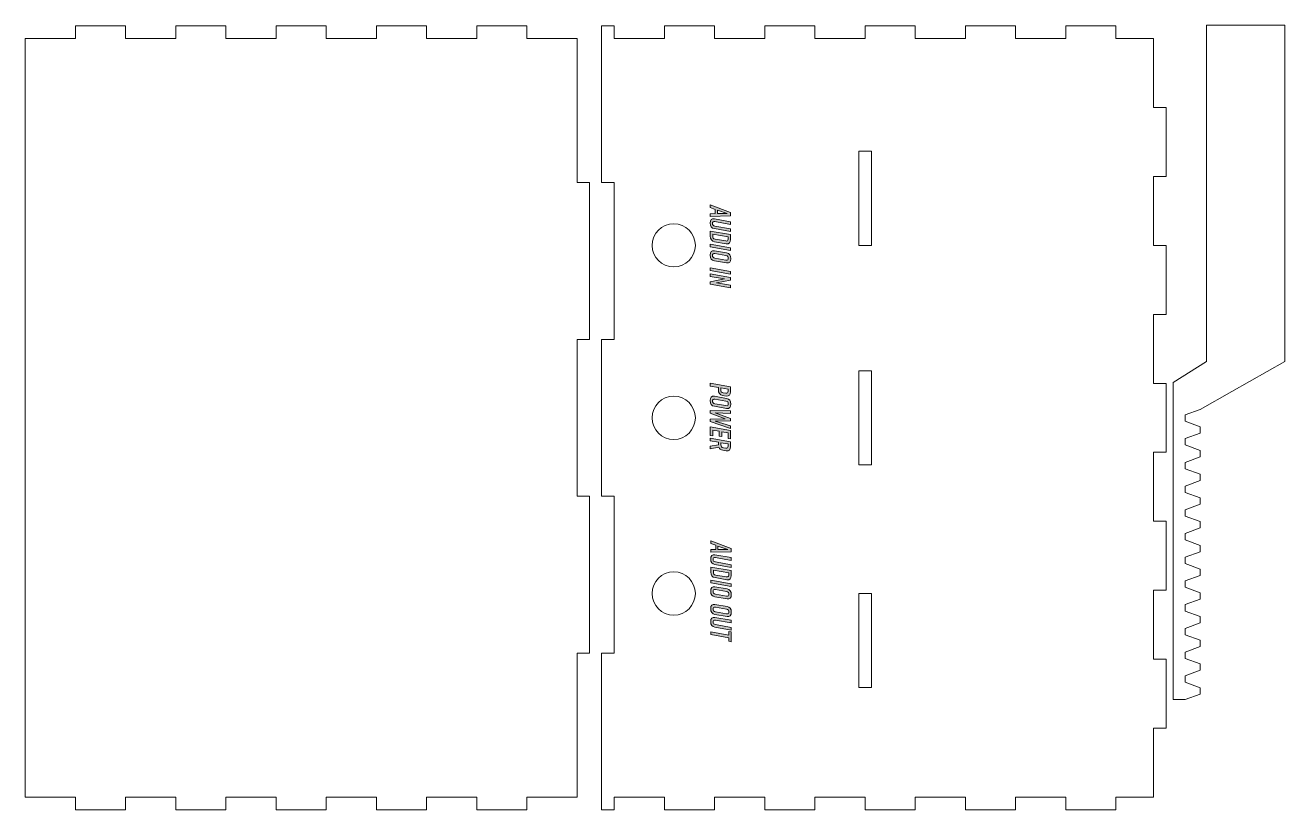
# Model space of a CAD drawing. Header units: millimetres. Extents: x 4 to 406, y -254 to -4.
import ezdxf

# ---------------------------------------------------------------- set-up
doc = ezdxf.new("R2010")
doc.units = ezdxf.units.MM
doc.header["$MEASUREMENT"] = 0
doc.layers.add('Layer 1', color=7, linetype='Continuous', lineweight=0)

# ---------------------------------------------------------------- blocks, each defined once
blk = doc.blocks.new('Block_2')
at = {"layer": 'Layer 1', "color": 12, "lineweight": 9, "true_color": 0xe30613}
for p, q in [((364.1, -7.73), (364.1, -7.73)), ((364.1, -249.73), (364.1, -249.73))]:
    blk.add_line(p, q, dxfattribs=at)
blk.add_lwpolyline([(352.11, -249.73), (364.1, -249.73), (364.1, -227.73), (368.1, -227.73), (368.1, -205.73), (364.1, -205.73), (364.1, -183.73), (368.1, -183.73), (368.1, -161.73), (364.1, -161.73), (364.1, -139.73), (368.1, -139.73), (368.1, -117.73), (368.1, -117.73), (364.1, -117.73), (364.1, -95.73), (368.1, -95.73), (368.1, -73.73), (364.1, -73.73), (364.1, -51.73), (368.1, -51.73), (368.1, -29.73), (364.1, -29.73), (364.1, -7.73), (352.11, -7.73), (352.11, -3.73), (352.1, -3.73), (336.11, -3.73), (336.11, -7.73), (320.11, -7.73), (320.11, -3.73), (304.11, -3.73), (304.11, -7.73), (288.11, -7.73), (288.11, -3.73), (272.11, -3.73), (272.11, -7.73), (256.11, -7.73), (256.11, -3.73), (240.11, -3.73), (240.11, -7.73), (224.11, -7.73), (224.11, -3.73), (208.11, -3.73), (208.11, -7.73), (192.11, -7.73), (192.11, -3.73), (192.1, -3.73), (188.1, -3.73), (188.1, -53.73), (192.1, -53.73), (192.1, -103.73), (188.1, -103.73), (188.1, -153.73), (192.1, -153.73), (192.1, -203.73), (188.1, -203.73), (188.1, -253.73), (192.11, -253.73), (192.11, -249.73), (208.11, -249.73), (208.11, -253.73), (224.11, -253.73), (224.11, -249.73), (240.11, -249.73), (240.11, -253.73), (256.11, -253.73), (256.11, -249.73), (272.11, -249.73), (272.11, -253.73), (288.11, -253.73), (288.11, -249.73), (304.11, -249.73), (304.11, -253.73), (320.11, -253.73), (320.11, -249.73), (336.11, -249.73), (336.11, -253.73), (352.1, -253.73), (352.11, -253.73)], close=True, dxfattribs=at)
blk = doc.blocks.new('Block_1')
at = {"layer": 'Layer 1', "color": 12, "lineweight": 9, "true_color": 0xe30613}
for points in [[(270.12, -73.73), (270.12, -43.73), (274.12, -43.73), (274.12, -73.73)], [(270.12, -143.73), (270.12, -113.73), (274.12, -113.73), (274.12, -143.73)], [(270.12, -214.76), (270.12, -184.76), (274.12, -184.76), (274.12, -214.76)]]:
    blk.add_lwpolyline(points, close=True, dxfattribs=at)
at = {"layer": 'Layer 1'}
blk.add_blockref('Block_2', (0, 0), dxfattribs=at)
blk = doc.blocks.new('Block_3')
at = {"layer": 'Layer 1', "true_color": 0x1d1d1b, "transparency": 33554687}
h = blk.add_hatch(color=250, dxfattribs=at)
h.dxf.hatch_style = 2
edge = h.paths.add_edge_path()
edge.add_spline(control_points=[(227.67, -120.88), (228.24, -120.98), (228.43, -120.76), (228.43, -120.27), (228.43, -120.27), (228.43, -119.57), (228.43, -119.57), (228.43, -119.57), (226.1, -119.16), (226.1, -119.16), (226.1, -119.16), (226.1, -119.87), (226.1, -119.87), (226.1, -120.35), (226.29, -120.64), (226.85, -120.74), (226.85, -120.74), (227.67, -120.88), (227.67, -120.88)], knot_values=[0, 0, 0, 0, 1, 1, 1, 2, 2, 2, 3, 3, 3, 4, 4, 4, 5, 5, 5, 6, 6, 6, 6], degree=3, periodic=0)
edge = h.paths.add_edge_path()
edge.add_spline(control_points=[(227.83, -121.77), (227.83, -121.77), (226.69, -121.58), (226.69, -121.58), (225.74, -121.4), (225.33, -120.83), (225.33, -119.77), (225.33, -119.77), (225.33, -119.03), (225.33, -119.03), (225.33, -119.03), (222.77, -118.58), (222.77, -118.58), (222.77, -118.58), (222.77, -117.71), (222.77, -117.71), (222.77, -117.71), (229.19, -118.84), (229.19, -118.84), (229.19, -118.84), (229.19, -120.45), (229.19, -120.45), (229.19, -121.33), (228.78, -121.94), (227.83, -121.77)], knot_values=[0, 0, 0, 0, 1, 1, 1, 2, 2, 2, 3, 3, 3, 4, 4, 4, 5, 5, 5, 6, 6, 6, 7, 7, 7, 8, 8, 8, 8], degree=3, periodic=0)
h = blk.add_hatch(color=250, dxfattribs=at)
h.dxf.hatch_style = 2
edge = h.paths.add_edge_path()
edge.add_spline(control_points=[(223.46, -123.36), (223.46, -123.83), (223.65, -124.12), (224.22, -124.22), (224.22, -124.22), (227.74, -124.84), (227.74, -124.84), (228.31, -124.93), (228.5, -124.72), (228.5, -124.24), (228.5, -123.76), (228.31, -123.47), (227.74, -123.37), (227.74, -123.37), (224.22, -122.75), (224.22, -122.75), (223.65, -122.65), (223.46, -122.87), (223.46, -123.36)], knot_values=[0, 0, 0, 0, 1, 1, 1, 2, 2, 2, 3, 3, 3, 4, 4, 4, 5, 5, 5, 6, 6, 6, 6], degree=3, periodic=0)
edge = h.paths.add_edge_path()
edge.add_spline(control_points=[(229.26, -124.34), (229.26, -124.34), (229.26, -124.41), (229.26, -124.41), (229.26, -125.29), (228.85, -125.9), (227.91, -125.73), (227.91, -125.73), (224.05, -125.05), (224.05, -125.05), (223.11, -124.89), (222.7, -124.32), (222.7, -123.25), (222.7, -123.25), (222.7, -123.18), (222.7, -123.18), (222.7, -122.3), (223.11, -121.69), (224.05, -121.86), (224.05, -121.86), (227.91, -122.54), (227.91, -122.54), (228.86, -122.7), (229.26, -123.27), (229.26, -124.34)], knot_values=[0, 0, 0, 0, 1, 1, 1, 2, 2, 2, 3, 3, 3, 4, 4, 4, 5, 5, 5, 6, 6, 6, 7, 7, 7, 8, 8, 8, 8], degree=3, periodic=0)
h = blk.add_hatch(color=250, dxfattribs=at)
h.dxf.hatch_style = 2
edge = h.paths.add_edge_path()
edge.add_spline(control_points=[(222.77, -129.95), (222.77, -129.95), (222.77, -129.13), (222.77, -129.13), (222.77, -129.13), (227.55, -129.05), (227.55, -129.05), (227.55, -129.05), (222.77, -127.27), (222.77, -127.27), (222.77, -127.27), (222.77, -126.43), (222.77, -126.43), (222.77, -126.43), (229.19, -126.52), (229.19, -126.52), (229.19, -126.52), (229.19, -127.35), (229.19, -127.35), (229.19, -127.35), (224.31, -127.14), (224.31, -127.14), (224.31, -127.14), (229.19, -128.92), (229.19, -128.92), (229.19, -128.92), (229.19, -129.71), (229.19, -129.71), (229.19, -129.71), (224.31, -129.78), (224.31, -129.78), (224.31, -129.78), (229.19, -131.28), (229.19, -131.28), (229.19, -131.28), (229.19, -132.12), (229.19, -132.12), (229.19, -132.12), (222.77, -129.95), (222.77, -129.95)], knot_values=[0, 0, 0, 0, 1, 1, 1, 2, 2, 2, 3, 3, 3, 4, 4, 4, 5, 5, 5, 6, 6, 6, 7, 7, 7, 8, 8, 8, 9, 9, 9, 10, 10, 10, 11, 11, 11, 12, 12, 12, 13, 13, 13, 13], degree=3, periodic=0)
h = blk.add_hatch(color=250, dxfattribs=at)
h.dxf.hatch_style = 2
edge = h.paths.add_edge_path()
edge.add_spline(control_points=[(222.77, -131.65), (222.77, -131.65), (229.19, -132.78), (229.19, -132.78), (229.19, -132.78), (229.19, -135.48), (229.19, -135.48), (229.19, -135.48), (228.43, -135.35), (228.43, -135.35), (228.43, -135.35), (228.43, -133.5), (228.43, -133.5), (228.43, -133.5), (226.41, -133.15), (226.41, -133.15), (226.41, -133.15), (226.41, -134.71), (226.41, -134.71), (226.41, -134.71), (225.64, -134.58), (225.64, -134.58), (225.64, -134.58), (225.64, -133.01), (225.64, -133.01), (225.64, -133.01), (223.53, -132.65), (223.53, -132.65), (223.53, -132.65), (223.53, -134.52), (223.53, -134.52), (223.53, -134.52), (222.77, -134.38), (222.77, -134.38), (222.77, -134.38), (222.77, -131.65), (222.77, -131.65)], knot_values=[0, 0, 0, 0, 1, 1, 1, 2, 2, 2, 3, 3, 3, 4, 4, 4, 5, 5, 5, 6, 6, 6, 7, 7, 7, 8, 8, 8, 9, 9, 9, 10, 10, 10, 11, 11, 11, 12, 12, 12, 12], degree=3, periodic=0)
h = blk.add_hatch(color=250, dxfattribs=at)
h.dxf.hatch_style = 2
edge = h.paths.add_edge_path()
edge.add_spline(control_points=[(228.43, -137.77), (228.43, -137.77), (228.43, -137.07), (228.43, -137.07), (228.43, -137.07), (226.15, -136.67), (226.15, -136.67), (226.15, -136.67), (226.15, -137.38), (226.15, -137.38), (226.15, -137.87), (226.35, -138.15), (226.92, -138.25), (226.92, -138.25), (227.67, -138.38), (227.67, -138.38), (228.24, -138.48), (228.43, -138.26), (228.43, -137.77)], knot_values=[0, 0, 0, 0, 1, 1, 1, 2, 2, 2, 3, 3, 3, 4, 4, 4, 5, 5, 5, 6, 6, 6, 6], degree=3, periodic=0)
edge = h.paths.add_edge_path()
edge.add_spline(control_points=[(227.83, -139.27), (227.83, -139.27), (226.76, -139.09), (226.76, -139.09), (226.1, -138.97), (225.7, -138.65), (225.52, -138.11), (225.52, -138.11), (222.77, -138.6), (222.77, -138.6), (222.77, -138.6), (222.77, -137.74), (222.77, -137.74), (222.77, -137.74), (225.4, -137.31), (225.4, -137.31), (225.4, -137.31), (225.4, -137.28), (225.4, -137.28), (225.4, -137.28), (225.4, -136.54), (225.4, -136.54), (225.4, -136.54), (222.77, -136.08), (222.77, -136.08), (222.77, -136.08), (222.77, -135.22), (222.77, -135.22), (222.77, -135.22), (229.19, -136.34), (229.19, -136.34), (229.19, -136.34), (229.19, -137.95), (229.19, -137.95), (229.19, -138.83), (228.78, -139.44), (227.83, -139.27)], knot_values=[0, 0, 0, 0, 1, 1, 1, 2, 2, 2, 3, 3, 3, 4, 4, 4, 5, 5, 5, 6, 6, 6, 7, 7, 7, 8, 8, 8, 9, 9, 9, 10, 10, 10, 11, 11, 11, 12, 12, 12, 12], degree=3, periodic=0)
at = {"layer": 'Layer 1'}
for points, knots in [([(227.83, -121.77), (227.83, -121.77), (226.69, -121.58), (226.69, -121.58), (225.74, -121.4), (225.33, -120.83), (225.33, -119.77), (225.33, -119.77), (225.33, -119.03), (225.33, -119.03), (225.33, -119.03), (222.77, -118.58), (222.77, -118.58), (222.77, -118.58), (222.77, -117.71), (222.77, -117.71), (222.77, -117.71), (229.19, -118.84), (229.19, -118.84), (229.19, -118.84), (229.19, -120.45), (229.19, -120.45), (229.19, -121.33), (228.78, -121.94), (227.83, -121.77)], [0, 0, 0, 0, 1, 1, 1, 2, 2, 2, 3, 3, 3, 4, 4, 4, 5, 5, 5, 6, 6, 6, 7, 7, 7, 8, 8, 8, 8]), ([(227.67, -120.88), (228.24, -120.98), (228.43, -120.76), (228.43, -120.27), (228.43, -120.27), (228.43, -119.57), (228.43, -119.57), (228.43, -119.57), (226.1, -119.16), (226.1, -119.16), (226.1, -119.16), (226.1, -119.87), (226.1, -119.87), (226.1, -120.35), (226.29, -120.64), (226.85, -120.74), (226.85, -120.74), (227.67, -120.88), (227.67, -120.88)], [0, 0, 0, 0, 1, 1, 1, 2, 2, 2, 3, 3, 3, 4, 4, 4, 5, 5, 5, 6, 6, 6, 6]), ([(229.26, -124.34), (229.26, -124.34), (229.26, -124.41), (229.26, -124.41), (229.26, -125.29), (228.85, -125.9), (227.91, -125.73), (227.91, -125.73), (224.05, -125.05), (224.05, -125.05), (223.11, -124.89), (222.7, -124.32), (222.7, -123.25), (222.7, -123.25), (222.7, -123.18), (222.7, -123.18), (222.7, -122.3), (223.11, -121.69), (224.05, -121.86), (224.05, -121.86), (227.91, -122.54), (227.91, -122.54), (228.86, -122.7), (229.26, -123.27), (229.26, -124.34)], [0, 0, 0, 0, 1, 1, 1, 2, 2, 2, 3, 3, 3, 4, 4, 4, 5, 5, 5, 6, 6, 6, 7, 7, 7, 8, 8, 8, 8]), ([(223.46, -123.36), (223.46, -123.83), (223.65, -124.12), (224.22, -124.22), (224.22, -124.22), (227.74, -124.84), (227.74, -124.84), (228.31, -124.93), (228.5, -124.72), (228.5, -124.24), (228.5, -123.76), (228.31, -123.47), (227.74, -123.37), (227.74, -123.37), (224.22, -122.75), (224.22, -122.75), (223.65, -122.65), (223.46, -122.87), (223.46, -123.36)], [0, 0, 0, 0, 1, 1, 1, 2, 2, 2, 3, 3, 3, 4, 4, 4, 5, 5, 5, 6, 6, 6, 6]), ([(222.77, -129.95), (222.77, -129.95), (222.77, -129.13), (222.77, -129.13), (222.77, -129.13), (227.55, -129.05), (227.55, -129.05), (227.55, -129.05), (222.77, -127.27), (222.77, -127.27), (222.77, -127.27), (222.77, -126.43), (222.77, -126.43), (222.77, -126.43), (229.19, -126.52), (229.19, -126.52), (229.19, -126.52), (229.19, -127.35), (229.19, -127.35), (229.19, -127.35), (224.31, -127.14), (224.31, -127.14), (224.31, -127.14), (229.19, -128.92), (229.19, -128.92), (229.19, -128.92), (229.19, -129.71), (229.19, -129.71), (229.19, -129.71), (224.31, -129.78), (224.31, -129.78), (224.31, -129.78), (229.19, -131.28), (229.19, -131.28), (229.19, -131.28), (229.19, -132.12), (229.19, -132.12), (229.19, -132.12), (222.77, -129.95), (222.77, -129.95)], [0, 0, 0, 0, 1, 1, 1, 2, 2, 2, 3, 3, 3, 4, 4, 4, 5, 5, 5, 6, 6, 6, 7, 7, 7, 8, 8, 8, 9, 9, 9, 10, 10, 10, 11, 11, 11, 12, 12, 12, 13, 13, 13, 13]), ([(222.77, -131.65), (222.77, -131.65), (229.19, -132.78), (229.19, -132.78), (229.19, -132.78), (229.19, -135.48), (229.19, -135.48), (229.19, -135.48), (228.43, -135.35), (228.43, -135.35), (228.43, -135.35), (228.43, -133.5), (228.43, -133.5), (228.43, -133.5), (226.41, -133.15), (226.41, -133.15), (226.41, -133.15), (226.41, -134.71), (226.41, -134.71), (226.41, -134.71), (225.64, -134.58), (225.64, -134.58), (225.64, -134.58), (225.64, -133.01), (225.64, -133.01), (225.64, -133.01), (223.53, -132.65), (223.53, -132.65), (223.53, -132.65), (223.53, -134.52), (223.53, -134.52), (223.53, -134.52), (222.77, -134.38), (222.77, -134.38), (222.77, -134.38), (222.77, -131.65), (222.77, -131.65)], [0, 0, 0, 0, 1, 1, 1, 2, 2, 2, 3, 3, 3, 4, 4, 4, 5, 5, 5, 6, 6, 6, 7, 7, 7, 8, 8, 8, 9, 9, 9, 10, 10, 10, 11, 11, 11, 12, 12, 12, 12]), ([(227.83, -139.27), (227.83, -139.27), (226.76, -139.09), (226.76, -139.09), (226.1, -138.97), (225.7, -138.65), (225.52, -138.11), (225.52, -138.11), (222.77, -138.6), (222.77, -138.6), (222.77, -138.6), (222.77, -137.74), (222.77, -137.74), (222.77, -137.74), (225.4, -137.31), (225.4, -137.31), (225.4, -137.31), (225.4, -137.28), (225.4, -137.28), (225.4, -137.28), (225.4, -136.54), (225.4, -136.54), (225.4, -136.54), (222.77, -136.08), (222.77, -136.08), (222.77, -136.08), (222.77, -135.22), (222.77, -135.22), (222.77, -135.22), (229.19, -136.34), (229.19, -136.34), (229.19, -136.34), (229.19, -137.95), (229.19, -137.95), (229.19, -138.83), (228.78, -139.44), (227.83, -139.27)], [0, 0, 0, 0, 1, 1, 1, 2, 2, 2, 3, 3, 3, 4, 4, 4, 5, 5, 5, 6, 6, 6, 7, 7, 7, 8, 8, 8, 9, 9, 9, 10, 10, 10, 11, 11, 11, 12, 12, 12, 12]), ([(228.43, -137.77), (228.43, -137.77), (228.43, -137.07), (228.43, -137.07), (228.43, -137.07), (226.15, -136.67), (226.15, -136.67), (226.15, -136.67), (226.15, -137.38), (226.15, -137.38), (226.15, -137.87), (226.35, -138.15), (226.92, -138.25), (226.92, -138.25), (227.67, -138.38), (227.67, -138.38), (228.24, -138.48), (228.43, -138.26), (228.43, -137.77)], [0, 0, 0, 0, 1, 1, 1, 2, 2, 2, 3, 3, 3, 4, 4, 4, 5, 5, 5, 6, 6, 6, 6])]:
    blk.add_open_spline(points, degree=3, knots=knots, dxfattribs=at)
blk = doc.blocks.new('Block_4')
at = {"layer": 'Layer 1', "true_color": 0x1d1d1b, "transparency": 33554687}
h = blk.add_hatch(color=250, dxfattribs=at)
h.dxf.hatch_style = 2
edge = h.paths.add_edge_path()
edge.add_spline(control_points=[(225.01, -63.62), (225.01, -63.62), (228.11, -63.6), (228.11, -63.6), (228.11, -63.6), (225.01, -62.5), (225.01, -62.5), (225.01, -62.5), (225.01, -63.62), (225.01, -63.62)], knot_values=[0, 0, 0, 0, 1, 1, 1, 2, 2, 2, 3, 3, 3, 3], degree=3, periodic=0)
edge = h.paths.add_edge_path()
edge.add_spline(control_points=[(224.28, -63.62), (224.28, -63.62), (224.28, -62.25), (224.28, -62.25), (224.28, -62.25), (222.77, -61.7), (222.77, -61.7), (222.77, -61.7), (222.77, -60.85), (222.77, -60.85), (222.77, -60.85), (229.19, -63.25), (229.19, -63.25), (229.19, -63.25), (229.19, -64.32), (229.19, -64.32), (229.19, -64.32), (222.77, -64.48), (222.77, -64.48), (222.77, -64.48), (222.77, -63.63), (222.77, -63.63), (222.77, -63.63), (224.28, -63.62), (224.28, -63.62)], knot_values=[0, 0, 0, 0, 1, 1, 1, 2, 2, 2, 3, 3, 3, 4, 4, 4, 5, 5, 5, 6, 6, 6, 7, 7, 7, 8, 8, 8, 8], degree=3, periodic=0)
h = blk.add_hatch(color=250, dxfattribs=at)
h.dxf.hatch_style = 2
edge = h.paths.add_edge_path()
edge.add_spline(control_points=[(224.05, -68.4), (223.09, -68.23), (222.7, -67.68), (222.7, -66.62), (222.7, -66.62), (222.7, -66.58), (222.7, -66.58), (222.7, -65.7), (223.08, -65.1), (224.05, -65.28), (224.05, -65.28), (229.19, -66.18), (229.19, -66.18), (229.19, -66.18), (229.19, -67.04), (229.19, -67.04), (229.19, -67.04), (224.22, -66.17), (224.22, -66.17), (223.65, -66.07), (223.46, -66.25), (223.46, -66.74), (223.46, -67.22), (223.65, -67.46), (224.22, -67.57), (224.22, -67.57), (229.19, -68.44), (229.19, -68.44), (229.19, -68.44), (229.19, -69.3), (229.19, -69.3), (229.19, -69.3), (224.05, -68.4), (224.05, -68.4)], knot_values=[0, 0, 0, 0, 1, 1, 1, 2, 2, 2, 3, 3, 3, 4, 4, 4, 5, 5, 5, 6, 6, 6, 7, 7, 7, 8, 8, 8, 9, 9, 9, 10, 10, 10, 11, 11, 11, 11], degree=3, periodic=0)
h = blk.add_hatch(color=250, dxfattribs=at)
h.dxf.hatch_style = 2
edge = h.paths.add_edge_path()
edge.add_spline(control_points=[(228.43, -71.72), (228.43, -71.72), (228.43, -71.03), (228.43, -71.03), (228.43, -71.03), (223.53, -70.18), (223.53, -70.18), (223.53, -70.18), (223.53, -70.87), (223.53, -70.87), (223.53, -71.34), (223.72, -71.63), (224.29, -71.73), (224.29, -71.73), (227.67, -72.33), (227.67, -72.33), (228.24, -72.43), (228.43, -72.21), (228.43, -71.72)], knot_values=[0, 0, 0, 0, 1, 1, 1, 2, 2, 2, 3, 3, 3, 4, 4, 4, 5, 5, 5, 6, 6, 6, 6], degree=3, periodic=0)
edge = h.paths.add_edge_path()
edge.add_spline(control_points=[(227.83, -73.22), (227.83, -73.22), (224.13, -72.56), (224.13, -72.56), (223.18, -72.4), (222.77, -71.83), (222.77, -70.77), (222.77, -70.77), (222.77, -69.18), (222.77, -69.18), (222.77, -69.18), (229.19, -70.31), (229.19, -70.31), (229.19, -70.31), (229.19, -71.89), (229.19, -71.89), (229.19, -72.78), (228.78, -73.39), (227.83, -73.22)], knot_values=[0, 0, 0, 0, 1, 1, 1, 2, 2, 2, 3, 3, 3, 4, 4, 4, 5, 5, 5, 6, 6, 6, 6], degree=3, periodic=0)
h = blk.add_hatch(color=250, dxfattribs=at)
h.dxf.hatch_style = 2
edge = h.paths.add_edge_path()
edge.add_spline(control_points=[(223.46, -76.97), (223.46, -77.44), (223.65, -77.73), (224.22, -77.83), (224.22, -77.83), (227.74, -78.45), (227.74, -78.45), (228.31, -78.54), (228.5, -78.33), (228.5, -77.85), (228.5, -77.37), (228.31, -77.08), (227.74, -76.98), (227.74, -76.98), (224.22, -76.36), (224.22, -76.36), (223.65, -76.26), (223.46, -76.48), (223.46, -76.97)], knot_values=[0, 0, 0, 0, 1, 1, 1, 2, 2, 2, 3, 3, 3, 4, 4, 4, 5, 5, 5, 6, 6, 6, 6], degree=3, periodic=0)
edge = h.paths.add_edge_path()
edge.add_spline(control_points=[(229.26, -77.95), (229.26, -77.95), (229.26, -78.02), (229.26, -78.02), (229.26, -78.9), (228.85, -79.51), (227.91, -79.34), (227.91, -79.34), (224.05, -78.66), (224.05, -78.66), (223.11, -78.5), (222.7, -77.93), (222.7, -76.87), (222.7, -76.87), (222.7, -76.79), (222.7, -76.79), (222.7, -75.91), (223.11, -75.3), (224.05, -75.47), (224.05, -75.47), (227.91, -76.15), (227.91, -76.15), (228.86, -76.32), (229.26, -76.88), (229.26, -77.95)], knot_values=[0, 0, 0, 0, 1, 1, 1, 2, 2, 2, 3, 3, 3, 4, 4, 4, 5, 5, 5, 6, 6, 6, 7, 7, 7, 8, 8, 8, 8], degree=3, periodic=0)
h = blk.add_hatch(color=250, dxfattribs=at)
h.dxf.hatch_style = 2
edge = h.paths.add_edge_path()
edge.add_spline(control_points=[(222.77, -73.35), (222.77, -73.35), (229.19, -74.48), (229.19, -74.48), (229.19, -74.48), (229.19, -75.34), (229.19, -75.34), (229.19, -75.34), (222.77, -74.22), (222.77, -74.22), (222.77, -74.22), (222.77, -73.35), (222.77, -73.35)], knot_values=[0, 0, 0, 0, 1, 1, 1, 2, 2, 2, 3, 3, 3, 4, 4, 4, 4], degree=3, periodic=0)
h = blk.add_hatch(color=250, dxfattribs=at)
h.dxf.hatch_style = 2
edge = h.paths.add_edge_path()
edge.add_spline(control_points=[(222.77, -80.93), (222.77, -80.93), (229.19, -82.06), (229.19, -82.06), (229.19, -82.06), (229.19, -82.92), (229.19, -82.92), (229.19, -82.92), (222.77, -81.79), (222.77, -81.79), (222.77, -81.79), (222.77, -80.93), (222.77, -80.93)], knot_values=[0, 0, 0, 0, 1, 1, 1, 2, 2, 2, 3, 3, 3, 4, 4, 4, 4], degree=3, periodic=0)
h = blk.add_hatch(color=250, dxfattribs=at)
h.dxf.hatch_style = 2
edge = h.paths.add_edge_path()
edge.add_spline(control_points=[(222.77, -82.85), (222.77, -82.85), (229.19, -83.98), (229.19, -83.98), (229.19, -83.98), (229.19, -84.84), (229.19, -84.84), (229.19, -84.84), (224.77, -85.69), (224.77, -85.69), (224.77, -85.69), (229.19, -86.46), (229.19, -86.46), (229.19, -86.46), (229.19, -87.26), (229.19, -87.26), (229.19, -87.26), (222.77, -86.13), (222.77, -86.13), (222.77, -86.13), (222.77, -85.32), (222.77, -85.32), (222.77, -85.32), (227.34, -84.45), (227.34, -84.45), (227.34, -84.45), (222.77, -83.65), (222.77, -83.65), (222.77, -83.65), (222.77, -82.85), (222.77, -82.85)], knot_values=[0, 0, 0, 0, 1, 1, 1, 2, 2, 2, 3, 3, 3, 4, 4, 4, 5, 5, 5, 6, 6, 6, 7, 7, 7, 8, 8, 8, 9, 9, 9, 10, 10, 10, 10], degree=3, periodic=0)
at = {"layer": 'Layer 1'}
for points, knots in [([(224.28, -63.62), (224.28, -63.62), (224.28, -62.25), (224.28, -62.25), (224.28, -62.25), (222.77, -61.7), (222.77, -61.7), (222.77, -61.7), (222.77, -60.85), (222.77, -60.85), (222.77, -60.85), (229.19, -63.25), (229.19, -63.25), (229.19, -63.25), (229.19, -64.32), (229.19, -64.32), (229.19, -64.32), (222.77, -64.48), (222.77, -64.48), (222.77, -64.48), (222.77, -63.63), (222.77, -63.63), (222.77, -63.63), (224.28, -63.62), (224.28, -63.62)], [0, 0, 0, 0, 1, 1, 1, 2, 2, 2, 3, 3, 3, 4, 4, 4, 5, 5, 5, 6, 6, 6, 7, 7, 7, 8, 8, 8, 8]), ([(225.01, -63.62), (225.01, -63.62), (228.11, -63.6), (228.11, -63.6), (228.11, -63.6), (225.01, -62.5), (225.01, -62.5), (225.01, -62.5), (225.01, -63.62), (225.01, -63.62)], [0, 0, 0, 0, 1, 1, 1, 2, 2, 2, 3, 3, 3, 3]), ([(224.05, -68.4), (223.09, -68.23), (222.7, -67.68), (222.7, -66.62), (222.7, -66.62), (222.7, -66.58), (222.7, -66.58), (222.7, -65.7), (223.08, -65.1), (224.05, -65.28), (224.05, -65.28), (229.19, -66.18), (229.19, -66.18), (229.19, -66.18), (229.19, -67.04), (229.19, -67.04), (229.19, -67.04), (224.22, -66.17), (224.22, -66.17), (223.65, -66.07), (223.46, -66.25), (223.46, -66.74), (223.46, -67.22), (223.65, -67.46), (224.22, -67.57), (224.22, -67.57), (229.19, -68.44), (229.19, -68.44), (229.19, -68.44), (229.19, -69.3), (229.19, -69.3), (229.19, -69.3), (224.05, -68.4), (224.05, -68.4)], [0, 0, 0, 0, 1, 1, 1, 2, 2, 2, 3, 3, 3, 4, 4, 4, 5, 5, 5, 6, 6, 6, 7, 7, 7, 8, 8, 8, 9, 9, 9, 10, 10, 10, 11, 11, 11, 11]), ([(227.83, -73.22), (227.83, -73.22), (224.13, -72.56), (224.13, -72.56), (223.18, -72.4), (222.77, -71.83), (222.77, -70.77), (222.77, -70.77), (222.77, -69.18), (222.77, -69.18), (222.77, -69.18), (229.19, -70.31), (229.19, -70.31), (229.19, -70.31), (229.19, -71.89), (229.19, -71.89), (229.19, -72.78), (228.78, -73.39), (227.83, -73.22)], [0, 0, 0, 0, 1, 1, 1, 2, 2, 2, 3, 3, 3, 4, 4, 4, 5, 5, 5, 6, 6, 6, 6]), ([(228.43, -71.72), (228.43, -71.72), (228.43, -71.03), (228.43, -71.03), (228.43, -71.03), (223.53, -70.18), (223.53, -70.18), (223.53, -70.18), (223.53, -70.87), (223.53, -70.87), (223.53, -71.34), (223.72, -71.63), (224.29, -71.73), (224.29, -71.73), (227.67, -72.33), (227.67, -72.33), (228.24, -72.43), (228.43, -72.21), (228.43, -71.72)], [0, 0, 0, 0, 1, 1, 1, 2, 2, 2, 3, 3, 3, 4, 4, 4, 5, 5, 5, 6, 6, 6, 6]), ([(229.26, -77.95), (229.26, -77.95), (229.26, -78.02), (229.26, -78.02), (229.26, -78.9), (228.85, -79.51), (227.91, -79.34), (227.91, -79.34), (224.05, -78.66), (224.05, -78.66), (223.11, -78.5), (222.7, -77.93), (222.7, -76.87), (222.7, -76.87), (222.7, -76.79), (222.7, -76.79), (222.7, -75.91), (223.11, -75.3), (224.05, -75.47), (224.05, -75.47), (227.91, -76.15), (227.91, -76.15), (228.86, -76.32), (229.26, -76.88), (229.26, -77.95)], [0, 0, 0, 0, 1, 1, 1, 2, 2, 2, 3, 3, 3, 4, 4, 4, 5, 5, 5, 6, 6, 6, 7, 7, 7, 8, 8, 8, 8]), ([(222.77, -73.35), (222.77, -73.35), (229.19, -74.48), (229.19, -74.48), (229.19, -74.48), (229.19, -75.34), (229.19, -75.34), (229.19, -75.34), (222.77, -74.22), (222.77, -74.22), (222.77, -74.22), (222.77, -73.35), (222.77, -73.35)], [0, 0, 0, 0, 1, 1, 1, 2, 2, 2, 3, 3, 3, 4, 4, 4, 4]), ([(223.46, -76.97), (223.46, -77.44), (223.65, -77.73), (224.22, -77.83), (224.22, -77.83), (227.74, -78.45), (227.74, -78.45), (228.31, -78.54), (228.5, -78.33), (228.5, -77.85), (228.5, -77.37), (228.31, -77.08), (227.74, -76.98), (227.74, -76.98), (224.22, -76.36), (224.22, -76.36), (223.65, -76.26), (223.46, -76.48), (223.46, -76.97)], [0, 0, 0, 0, 1, 1, 1, 2, 2, 2, 3, 3, 3, 4, 4, 4, 5, 5, 5, 6, 6, 6, 6]), ([(222.77, -80.93), (222.77, -80.93), (229.19, -82.06), (229.19, -82.06), (229.19, -82.06), (229.19, -82.92), (229.19, -82.92), (229.19, -82.92), (222.77, -81.79), (222.77, -81.79), (222.77, -81.79), (222.77, -80.93), (222.77, -80.93)], [0, 0, 0, 0, 1, 1, 1, 2, 2, 2, 3, 3, 3, 4, 4, 4, 4]), ([(222.77, -82.85), (222.77, -82.85), (229.19, -83.98), (229.19, -83.98), (229.19, -83.98), (229.19, -84.84), (229.19, -84.84), (229.19, -84.84), (224.77, -85.69), (224.77, -85.69), (224.77, -85.69), (229.19, -86.46), (229.19, -86.46), (229.19, -86.46), (229.19, -87.26), (229.19, -87.26), (229.19, -87.26), (222.77, -86.13), (222.77, -86.13), (222.77, -86.13), (222.77, -85.32), (222.77, -85.32), (222.77, -85.32), (227.34, -84.45), (227.34, -84.45), (227.34, -84.45), (222.77, -83.65), (222.77, -83.65), (222.77, -83.65), (222.77, -82.85), (222.77, -82.85)], [0, 0, 0, 0, 1, 1, 1, 2, 2, 2, 3, 3, 3, 4, 4, 4, 5, 5, 5, 6, 6, 6, 7, 7, 7, 8, 8, 8, 9, 9, 9, 10, 10, 10, 10])]:
    blk.add_open_spline(points, degree=3, knots=knots, dxfattribs=at)
blk = doc.blocks.new('Block_5')
at = {"layer": 'Layer 1', "true_color": 0x1d1d1b, "transparency": 33554687}
h = blk.add_hatch(color=250, dxfattribs=at)
h.dxf.hatch_style = 2
edge = h.paths.add_edge_path()
edge.add_spline(control_points=[(225.2, -170.76), (225.2, -170.76), (228.3, -170.74), (228.3, -170.74), (228.3, -170.74), (225.2, -169.64), (225.2, -169.64), (225.2, -169.64), (225.2, -170.76), (225.2, -170.76)], knot_values=[0, 0, 0, 0, 1, 1, 1, 2, 2, 2, 3, 3, 3, 3], degree=3, periodic=0)
edge = h.paths.add_edge_path()
edge.add_spline(control_points=[(224.48, -170.76), (224.48, -170.76), (224.48, -169.38), (224.48, -169.38), (224.48, -169.38), (222.96, -168.84), (222.96, -168.84), (222.96, -168.84), (222.96, -167.99), (222.96, -167.99), (222.96, -167.99), (229.39, -170.39), (229.39, -170.39), (229.39, -170.39), (229.39, -171.46), (229.39, -171.46), (229.39, -171.46), (222.96, -171.62), (222.96, -171.62), (222.96, -171.62), (222.96, -170.77), (222.96, -170.77), (222.96, -170.77), (224.48, -170.76), (224.48, -170.76)], knot_values=[0, 0, 0, 0, 1, 1, 1, 2, 2, 2, 3, 3, 3, 4, 4, 4, 5, 5, 5, 6, 6, 6, 7, 7, 7, 8, 8, 8, 8], degree=3, periodic=0)
h = blk.add_hatch(color=250, dxfattribs=at)
h.dxf.hatch_style = 2
edge = h.paths.add_edge_path()
edge.add_spline(control_points=[(224.25, -175.54), (223.29, -175.37), (222.89, -174.82), (222.89, -173.76), (222.89, -173.76), (222.89, -173.72), (222.89, -173.72), (222.89, -172.84), (223.28, -172.24), (224.25, -172.42), (224.25, -172.42), (229.39, -173.32), (229.39, -173.32), (229.39, -173.32), (229.39, -174.18), (229.39, -174.18), (229.39, -174.18), (224.41, -173.31), (224.41, -173.31), (223.84, -173.21), (223.65, -173.39), (223.65, -173.88), (223.65, -174.35), (223.84, -174.6), (224.41, -174.7), (224.41, -174.7), (229.39, -175.57), (229.39, -175.57), (229.39, -175.57), (229.39, -176.44), (229.39, -176.44), (229.39, -176.44), (224.25, -175.54), (224.25, -175.54)], knot_values=[0, 0, 0, 0, 1, 1, 1, 2, 2, 2, 3, 3, 3, 4, 4, 4, 5, 5, 5, 6, 6, 6, 7, 7, 7, 8, 8, 8, 9, 9, 9, 10, 10, 10, 11, 11, 11, 11], degree=3, periodic=0)
h = blk.add_hatch(color=250, dxfattribs=at)
h.dxf.hatch_style = 2
edge = h.paths.add_edge_path()
edge.add_spline(control_points=[(228.62, -178.86), (228.62, -178.86), (228.62, -178.17), (228.62, -178.17), (228.62, -178.17), (223.73, -177.32), (223.73, -177.32), (223.73, -177.32), (223.73, -178), (223.73, -178), (223.73, -178.48), (223.92, -178.77), (224.49, -178.87), (224.49, -178.87), (227.86, -179.46), (227.86, -179.46), (228.43, -179.56), (228.62, -179.34), (228.62, -178.86)], knot_values=[0, 0, 0, 0, 1, 1, 1, 2, 2, 2, 3, 3, 3, 4, 4, 4, 5, 5, 5, 6, 6, 6, 6], degree=3, periodic=0)
edge = h.paths.add_edge_path()
edge.add_spline(control_points=[(228.03, -180.35), (228.03, -180.35), (224.32, -179.7), (224.32, -179.7), (223.38, -179.54), (222.96, -178.97), (222.96, -177.9), (222.96, -177.9), (222.96, -176.32), (222.96, -176.32), (222.96, -176.32), (229.39, -177.45), (229.39, -177.45), (229.39, -177.45), (229.39, -179.03), (229.39, -179.03), (229.39, -179.91), (228.97, -180.53), (228.03, -180.35)], knot_values=[0, 0, 0, 0, 1, 1, 1, 2, 2, 2, 3, 3, 3, 4, 4, 4, 5, 5, 5, 6, 6, 6, 6], degree=3, periodic=0)
h = blk.add_hatch(color=250, dxfattribs=at)
h.dxf.hatch_style = 2
edge = h.paths.add_edge_path()
edge.add_spline(control_points=[(222.96, -180.49), (222.96, -180.49), (229.39, -181.62), (229.39, -181.62), (229.39, -181.62), (229.39, -182.48), (229.39, -182.48), (229.39, -182.48), (222.96, -181.35), (222.96, -181.35), (222.96, -181.35), (222.96, -180.49), (222.96, -180.49)], knot_values=[0, 0, 0, 0, 1, 1, 1, 2, 2, 2, 3, 3, 3, 4, 4, 4, 4], degree=3, periodic=0)
h = blk.add_hatch(color=250, dxfattribs=at)
h.dxf.hatch_style = 2
edge = h.paths.add_edge_path()
edge.add_spline(control_points=[(223.65, -184.1), (223.65, -184.58), (223.84, -184.87), (224.41, -184.97), (224.41, -184.97), (227.94, -185.59), (227.94, -185.59), (228.5, -185.68), (228.7, -185.47), (228.7, -184.98), (228.7, -184.51), (228.5, -184.21), (227.94, -184.12), (227.94, -184.12), (224.41, -183.5), (224.41, -183.5), (223.84, -183.4), (223.65, -183.62), (223.65, -184.1)], knot_values=[0, 0, 0, 0, 1, 1, 1, 2, 2, 2, 3, 3, 3, 4, 4, 4, 5, 5, 5, 6, 6, 6, 6], degree=3, periodic=0)
edge = h.paths.add_edge_path()
edge.add_spline(control_points=[(229.46, -185.09), (229.46, -185.09), (229.46, -185.16), (229.46, -185.16), (229.46, -186.04), (229.05, -186.65), (228.1, -186.48), (228.1, -186.48), (224.25, -185.8), (224.25, -185.8), (223.3, -185.64), (222.89, -185.07), (222.89, -184), (222.89, -184), (222.89, -183.93), (222.89, -183.93), (222.89, -183.05), (223.3, -182.43), (224.25, -182.61), (224.25, -182.61), (228.1, -183.29), (228.1, -183.29), (229.05, -183.45), (229.46, -184.02), (229.46, -185.09)], knot_values=[0, 0, 0, 0, 1, 1, 1, 2, 2, 2, 3, 3, 3, 4, 4, 4, 5, 5, 5, 6, 6, 6, 7, 7, 7, 8, 8, 8, 8], degree=3, periodic=0)
h = blk.add_hatch(color=250, dxfattribs=at)
h.dxf.hatch_style = 2
edge = h.paths.add_edge_path()
edge.add_spline(control_points=[(223.65, -189.72), (223.65, -190.19), (223.84, -190.48), (224.41, -190.58), (224.41, -190.58), (227.94, -191.2), (227.94, -191.2), (228.5, -191.3), (228.7, -191.08), (228.7, -190.6), (228.7, -190.12), (228.5, -189.83), (227.94, -189.74), (227.94, -189.74), (224.41, -189.11), (224.41, -189.11), (223.84, -189.01), (223.65, -189.23), (223.65, -189.72)], knot_values=[0, 0, 0, 0, 1, 1, 1, 2, 2, 2, 3, 3, 3, 4, 4, 4, 5, 5, 5, 6, 6, 6, 6], degree=3, periodic=0)
edge = h.paths.add_edge_path()
edge.add_spline(control_points=[(229.46, -190.7), (229.46, -190.7), (229.46, -190.77), (229.46, -190.77), (229.46, -191.65), (229.05, -192.26), (228.1, -192.09), (228.1, -192.09), (224.25, -191.41), (224.25, -191.41), (223.3, -191.25), (222.89, -190.68), (222.89, -189.62), (222.89, -189.62), (222.89, -189.54), (222.89, -189.54), (222.89, -188.66), (223.3, -188.05), (224.25, -188.22), (224.25, -188.22), (228.1, -188.9), (228.1, -188.9), (229.05, -189.07), (229.46, -189.64), (229.46, -190.7)], knot_values=[0, 0, 0, 0, 1, 1, 1, 2, 2, 2, 3, 3, 3, 4, 4, 4, 5, 5, 5, 6, 6, 6, 7, 7, 7, 8, 8, 8, 8], degree=3, periodic=0)
h = blk.add_hatch(color=250, dxfattribs=at)
h.dxf.hatch_style = 2
edge = h.paths.add_edge_path()
edge.add_spline(control_points=[(224.25, -195.51), (223.29, -195.34), (222.89, -194.79), (222.89, -193.73), (222.89, -193.73), (222.89, -193.69), (222.89, -193.69), (222.89, -192.81), (223.28, -192.2), (224.25, -192.39), (224.25, -192.39), (229.39, -193.29), (229.39, -193.29), (229.39, -193.29), (229.39, -194.15), (229.39, -194.15), (229.39, -194.15), (224.41, -193.28), (224.41, -193.28), (223.84, -193.18), (223.65, -193.36), (223.65, -193.85), (223.65, -194.32), (223.84, -194.57), (224.41, -194.67), (224.41, -194.67), (229.39, -195.54), (229.39, -195.54), (229.39, -195.54), (229.39, -196.4), (229.39, -196.4), (229.39, -196.4), (224.25, -195.51), (224.25, -195.51)], knot_values=[0, 0, 0, 0, 1, 1, 1, 2, 2, 2, 3, 3, 3, 4, 4, 4, 5, 5, 5, 6, 6, 6, 7, 7, 7, 8, 8, 8, 9, 9, 9, 10, 10, 10, 11, 11, 11, 11], degree=3, periodic=0)
h = blk.add_hatch(color=250, dxfattribs=at)
h.dxf.hatch_style = 2
edge = h.paths.add_edge_path()
edge.add_spline(control_points=[(228.62, -199.99), (228.62, -199.99), (228.62, -198.87), (228.62, -198.87), (228.62, -198.87), (222.96, -197.87), (222.96, -197.87), (222.96, -197.87), (222.96, -197.01), (222.96, -197.01), (222.96, -197.01), (228.62, -198.01), (228.62, -198.01), (228.62, -198.01), (228.62, -196.88), (228.62, -196.88), (228.62, -196.88), (229.39, -197.02), (229.39, -197.02), (229.39, -197.02), (229.39, -200.12), (229.39, -200.12), (229.39, -200.12), (228.62, -199.99), (228.62, -199.99)], knot_values=[0, 0, 0, 0, 1, 1, 1, 2, 2, 2, 3, 3, 3, 4, 4, 4, 5, 5, 5, 6, 6, 6, 7, 7, 7, 8, 8, 8, 8], degree=3, periodic=0)
at = {"layer": 'Layer 1'}
for points, knots in [([(224.48, -170.76), (224.48, -170.76), (224.48, -169.38), (224.48, -169.38), (224.48, -169.38), (222.96, -168.84), (222.96, -168.84), (222.96, -168.84), (222.96, -167.99), (222.96, -167.99), (222.96, -167.99), (229.39, -170.39), (229.39, -170.39), (229.39, -170.39), (229.39, -171.46), (229.39, -171.46), (229.39, -171.46), (222.96, -171.62), (222.96, -171.62), (222.96, -171.62), (222.96, -170.77), (222.96, -170.77), (222.96, -170.77), (224.48, -170.76), (224.48, -170.76)], [0, 0, 0, 0, 1, 1, 1, 2, 2, 2, 3, 3, 3, 4, 4, 4, 5, 5, 5, 6, 6, 6, 7, 7, 7, 8, 8, 8, 8]), ([(224.25, -175.54), (223.29, -175.37), (222.89, -174.82), (222.89, -173.76), (222.89, -173.76), (222.89, -173.72), (222.89, -173.72), (222.89, -172.84), (223.28, -172.24), (224.25, -172.42), (224.25, -172.42), (229.39, -173.32), (229.39, -173.32), (229.39, -173.32), (229.39, -174.18), (229.39, -174.18), (229.39, -174.18), (224.41, -173.31), (224.41, -173.31), (223.84, -173.21), (223.65, -173.39), (223.65, -173.88), (223.65, -174.35), (223.84, -174.6), (224.41, -174.7), (224.41, -174.7), (229.39, -175.57), (229.39, -175.57), (229.39, -175.57), (229.39, -176.44), (229.39, -176.44), (229.39, -176.44), (224.25, -175.54), (224.25, -175.54)], [0, 0, 0, 0, 1, 1, 1, 2, 2, 2, 3, 3, 3, 4, 4, 4, 5, 5, 5, 6, 6, 6, 7, 7, 7, 8, 8, 8, 9, 9, 9, 10, 10, 10, 11, 11, 11, 11]), ([(225.2, -170.76), (225.2, -170.76), (228.3, -170.74), (228.3, -170.74), (228.3, -170.74), (225.2, -169.64), (225.2, -169.64), (225.2, -169.64), (225.2, -170.76), (225.2, -170.76)], [0, 0, 0, 0, 1, 1, 1, 2, 2, 2, 3, 3, 3, 3]), ([(228.03, -180.35), (228.03, -180.35), (224.32, -179.7), (224.32, -179.7), (223.38, -179.54), (222.96, -178.97), (222.96, -177.9), (222.96, -177.9), (222.96, -176.32), (222.96, -176.32), (222.96, -176.32), (229.39, -177.45), (229.39, -177.45), (229.39, -177.45), (229.39, -179.03), (229.39, -179.03), (229.39, -179.91), (228.97, -180.53), (228.03, -180.35)], [0, 0, 0, 0, 1, 1, 1, 2, 2, 2, 3, 3, 3, 4, 4, 4, 5, 5, 5, 6, 6, 6, 6]), ([(222.96, -180.49), (222.96, -180.49), (229.39, -181.62), (229.39, -181.62), (229.39, -181.62), (229.39, -182.48), (229.39, -182.48), (229.39, -182.48), (222.96, -181.35), (222.96, -181.35), (222.96, -181.35), (222.96, -180.49), (222.96, -180.49)], [0, 0, 0, 0, 1, 1, 1, 2, 2, 2, 3, 3, 3, 4, 4, 4, 4]), ([(228.62, -178.86), (228.62, -178.86), (228.62, -178.17), (228.62, -178.17), (228.62, -178.17), (223.73, -177.32), (223.73, -177.32), (223.73, -177.32), (223.73, -178), (223.73, -178), (223.73, -178.48), (223.92, -178.77), (224.49, -178.87), (224.49, -178.87), (227.86, -179.46), (227.86, -179.46), (228.43, -179.56), (228.62, -179.34), (228.62, -178.86)], [0, 0, 0, 0, 1, 1, 1, 2, 2, 2, 3, 3, 3, 4, 4, 4, 5, 5, 5, 6, 6, 6, 6]), ([(229.46, -185.09), (229.46, -185.09), (229.46, -185.16), (229.46, -185.16), (229.46, -186.04), (229.05, -186.65), (228.1, -186.48), (228.1, -186.48), (224.25, -185.8), (224.25, -185.8), (223.3, -185.64), (222.89, -185.07), (222.89, -184), (222.89, -184), (222.89, -183.93), (222.89, -183.93), (222.89, -183.05), (223.3, -182.43), (224.25, -182.61), (224.25, -182.61), (228.1, -183.29), (228.1, -183.29), (229.05, -183.45), (229.46, -184.02), (229.46, -185.09)], [0, 0, 0, 0, 1, 1, 1, 2, 2, 2, 3, 3, 3, 4, 4, 4, 5, 5, 5, 6, 6, 6, 7, 7, 7, 8, 8, 8, 8]), ([(223.65, -184.1), (223.65, -184.58), (223.84, -184.87), (224.41, -184.97), (224.41, -184.97), (227.94, -185.59), (227.94, -185.59), (228.5, -185.68), (228.7, -185.47), (228.7, -184.98), (228.7, -184.51), (228.5, -184.21), (227.94, -184.12), (227.94, -184.12), (224.41, -183.5), (224.41, -183.5), (223.84, -183.4), (223.65, -183.62), (223.65, -184.1)], [0, 0, 0, 0, 1, 1, 1, 2, 2, 2, 3, 3, 3, 4, 4, 4, 5, 5, 5, 6, 6, 6, 6]), ([(229.46, -190.7), (229.46, -190.7), (229.46, -190.77), (229.46, -190.77), (229.46, -191.65), (229.05, -192.26), (228.1, -192.09), (228.1, -192.09), (224.25, -191.41), (224.25, -191.41), (223.3, -191.25), (222.89, -190.68), (222.89, -189.62), (222.89, -189.62), (222.89, -189.54), (222.89, -189.54), (222.89, -188.66), (223.3, -188.05), (224.25, -188.22), (224.25, -188.22), (228.1, -188.9), (228.1, -188.9), (229.05, -189.07), (229.46, -189.64), (229.46, -190.7)], [0, 0, 0, 0, 1, 1, 1, 2, 2, 2, 3, 3, 3, 4, 4, 4, 5, 5, 5, 6, 6, 6, 7, 7, 7, 8, 8, 8, 8]), ([(224.25, -195.51), (223.29, -195.34), (222.89, -194.79), (222.89, -193.73), (222.89, -193.73), (222.89, -193.69), (222.89, -193.69), (222.89, -192.81), (223.28, -192.2), (224.25, -192.39), (224.25, -192.39), (229.39, -193.29), (229.39, -193.29), (229.39, -193.29), (229.39, -194.15), (229.39, -194.15), (229.39, -194.15), (224.41, -193.28), (224.41, -193.28), (223.84, -193.18), (223.65, -193.36), (223.65, -193.85), (223.65, -194.32), (223.84, -194.57), (224.41, -194.67), (224.41, -194.67), (229.39, -195.54), (229.39, -195.54), (229.39, -195.54), (229.39, -196.4), (229.39, -196.4), (229.39, -196.4), (224.25, -195.51), (224.25, -195.51)], [0, 0, 0, 0, 1, 1, 1, 2, 2, 2, 3, 3, 3, 4, 4, 4, 5, 5, 5, 6, 6, 6, 7, 7, 7, 8, 8, 8, 9, 9, 9, 10, 10, 10, 11, 11, 11, 11]), ([(223.65, -189.72), (223.65, -190.19), (223.84, -190.48), (224.41, -190.58), (224.41, -190.58), (227.94, -191.2), (227.94, -191.2), (228.5, -191.3), (228.7, -191.08), (228.7, -190.6), (228.7, -190.12), (228.5, -189.83), (227.94, -189.74), (227.94, -189.74), (224.41, -189.11), (224.41, -189.11), (223.84, -189.01), (223.65, -189.23), (223.65, -189.72)], [0, 0, 0, 0, 1, 1, 1, 2, 2, 2, 3, 3, 3, 4, 4, 4, 5, 5, 5, 6, 6, 6, 6]), ([(228.62, -199.99), (228.62, -199.99), (228.62, -198.87), (228.62, -198.87), (228.62, -198.87), (222.96, -197.87), (222.96, -197.87), (222.96, -197.87), (222.96, -197.01), (222.96, -197.01), (222.96, -197.01), (228.62, -198.01), (228.62, -198.01), (228.62, -198.01), (228.62, -196.88), (228.62, -196.88), (228.62, -196.88), (229.39, -197.02), (229.39, -197.02), (229.39, -197.02), (229.39, -200.12), (229.39, -200.12), (229.39, -200.12), (228.62, -199.99), (228.62, -199.99)], [0, 0, 0, 0, 1, 1, 1, 2, 2, 2, 3, 3, 3, 4, 4, 4, 5, 5, 5, 6, 6, 6, 7, 7, 7, 8, 8, 8, 8])]:
    blk.add_open_spline(points, degree=3, knots=knots, dxfattribs=at)
blk = doc.blocks.new('Block_0')
at = {"layer": 'Layer 1', "color": 12, "lineweight": 9, "true_color": 0xe30613}
for centre in [(211.09, -73.73), (211.09, -128.73), (211.09, -184.76)]:
    blk.add_circle(centre, 6.9, dxfattribs=at)
at = {"layer": 'Layer 1'}
for name in ['Block_1', 'Block_4', 'Block_3', 'Block_5']:
    blk.add_blockref(name, (0, 0), dxfattribs=at)

msp = doc.modelspace()

# ---------------------------------------------------------------- linework, layer by layer
at = {"layer": 'Layer 1', "color": 12, "lineweight": 9, "true_color": 0xe30613}
for points in [[(164.27, -249.73), (180.26, -249.73), (180.27, -203.73), (184.27, -203.73), (184.27, -153.73), (180.27, -153.73), (180.27, -103.73), (184.27, -103.73), (184.27, -53.73), (180.27, -53.73), (180.27, -7.73), (180.26, -7.73), (168.96, -7.73), (164.27, -7.73), (164.27, -3.73), (164.26, -3.73), (148.27, -3.73), (148.27, -7.73), (132.27, -7.73), (132.27, -3.73), (116.27, -3.73), (116.27, -7.73), (100.27, -7.73), (100.27, -3.73), (84.27, -3.73), (84.27, -7.73), (68.27, -7.73), (68.27, -3.73), (52.27, -3.73), (52.27, -7.73), (36.27, -7.73), (36.27, -3.73), (20.27, -3.73), (20.27, -7.73), (4.27, -7.73), (4.27, -249.73), (20.27, -249.73), (20.27, -253.73), (36.27, -253.73), (36.27, -249.73), (52.27, -249.73), (52.27, -253.73), (68.27, -253.73), (68.27, -249.73), (84.27, -249.73), (84.27, -253.73), (100.27, -253.73), (100.27, -249.73), (116.27, -249.73), (116.27, -253.73), (132.27, -253.73), (132.27, -249.73), (148.27, -249.73), (148.27, -253.73), (164.26, -253.73), (164.27, -253.73)], [(380.98, -3.52), (380.98, -23.41), (380.98, -30.54), (380.98, -110.74), (370.42, -117.51), (370.42, -152.52), (370.42, -158.06), (370.42, -182.77), (370.42, -188.31), (370.42, -218.56), (374.2, -218.56), (379.03, -216.81), (379.03, -214.79), (374.2, -213.03), (374.2, -211), (379.03, -209.24), (379.03, -207.22), (374.2, -205.46), (374.2, -203.44), (379.03, -201.68), (379.03, -199.66), (374.2, -197.9), (374.2, -195.87), (379.03, -194.11), (379.03, -192.09), (374.2, -190.34), (374.2, -188.31), (379.03, -186.55), (379.03, -186.55), (379.03, -184.53), (379.03, -184.53), (374.2, -182.77), (374.2, -180.74), (379.03, -178.99), (379.03, -176.97), (374.2, -175.21), (374.2, -173.18), (379.03, -171.42), (379.03, -169.4), (374.2, -167.64), (374.2, -165.62), (379.03, -163.86), (379.03, -161.84), (374.2, -160.08), (374.2, -158.06), (379.03, -156.3), (379.03, -156.29), (379.03, -154.28), (379.03, -154.27), (374.2, -152.52), (374.2, -150.49), (379.03, -148.73), (379.03, -146.71), (374.2, -144.95), (374.2, -142.93), (379.03, -141.17), (379.03, -139.15), (374.2, -137.39), (374.2, -135.36), (379.03, -133.61), (379.03, -131.59), (374.2, -129.83), (374.2, -127.8), (379.03, -126.04), (389.04, -120.36), (405.98, -110.74), (405.98, -30.54), (405.98, -23.41), (405.98, -3.52)]]:
    msp.add_lwpolyline(points, close=True, dxfattribs=at)

# ---------------------------------------------------------------- block references
at = {"layer": 'Layer 1'}
msp.add_blockref('Block_0', (0, 0), dxfattribs=at)

doc.saveas('drawing.dxf')
